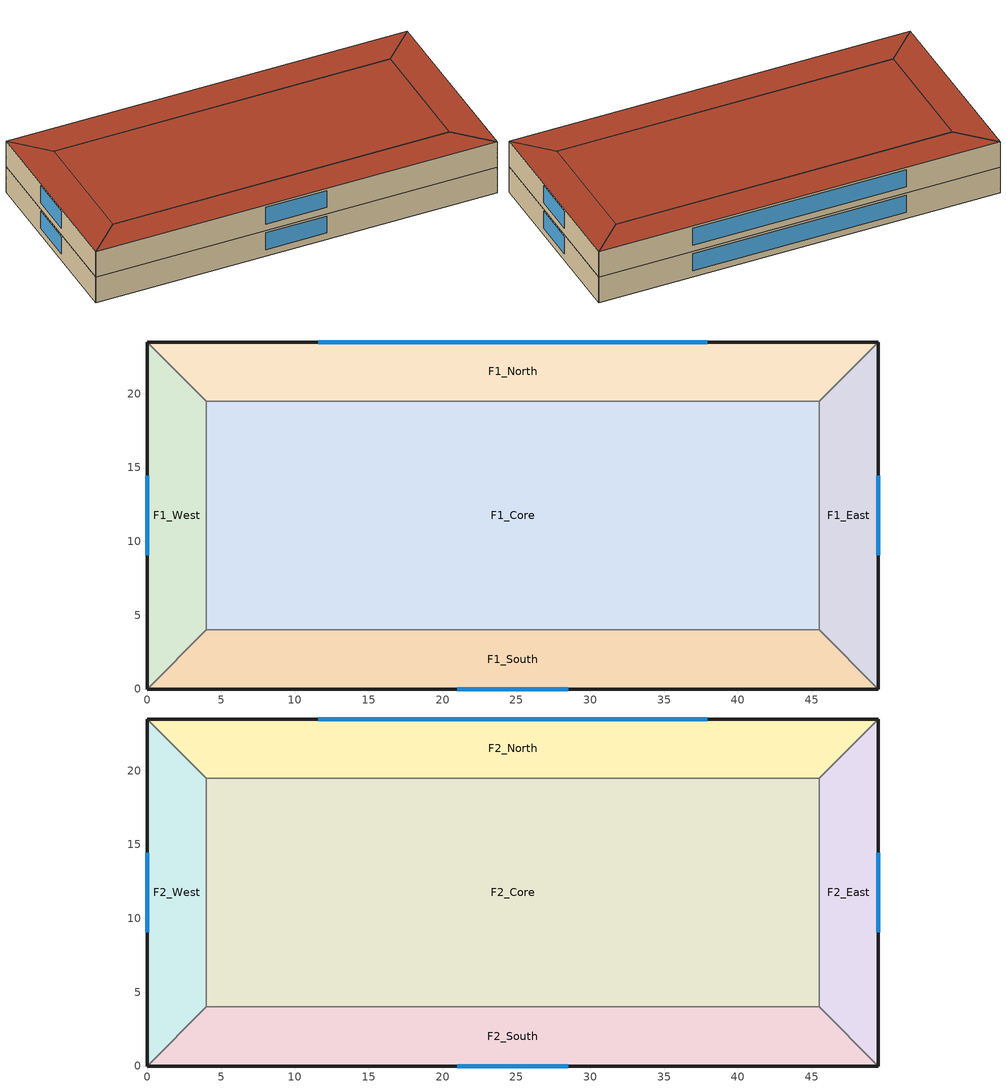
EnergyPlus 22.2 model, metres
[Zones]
F1_South
 floor ground (Slab_Cons): 4,4 45.5,4 49.5,0 0,0 z0
 wall outside (ExtWall_Cons): 0,0 49.5,0 z0:3.5
 wall to F1_East (Partition_Cons): 49.5,0 45.5,4 z0:3.5
 wall to F1_Core (Partition_Cons): 45.5,4 4,4 z0:3.5
 wall to F1_West (Partition_Cons): 4,4 0,0 z0:3.5
 window (Win_Cons): 20.98,0 28.52,0 z0.9:3.2
F1_East
 floor ground (Slab_Cons): 45.5,4 45.5,19.5 49.5,23.5 49.5,0 z0
 wall outside (ExtWall_Cons): 49.5,0 49.5,23.5 z0:3.5
 wall to F1_North (Partition_Cons): 49.5,23.5 45.5,19.5 z0:3.5
 wall to F1_Core (Partition_Cons): 45.5,19.5 45.5,4 z0:3.5
 window (Win_Cons): 49.5,9.07 49.5,14.43 z0.9:3.2
F1_North
 floor ground (Slab_Cons): 45.5,19.5 4,19.5 0,23.5 49.5,23.5 z0
 wall outside (ExtWall_Cons): 49.5,23.5 0,23.5 z0:3.5
 wall to F1_West (Partition_Cons): 0,23.5 4,19.5 z0:3.5
 wall to F1_Core (Partition_Cons): 4,19.5 45.5,19.5 z0:3.5
 window (Win_Cons): 37.93,23.5 11.57,23.5 z0.9:3.2
F1_West
 floor ground (Slab_Cons): 4,19.5 4,4 0,0 0,23.5 z0
 wall outside (ExtWall_Cons): 0,23.5 0,0 z0:3.5
 wall to F1_Core (Partition_Cons): 4,4 4,19.5 z0:3.5
 window (Win_Cons): 0,14.43 0,9.07 z0.9:3.2
F1_Core
 floor ground (Slab_Cons): 4,19.5 45.5,19.5 45.5,4 4,4 z0
F2_South
 floor to F1_South (IntFloor_Cons): 4,4 45.5,4 49.5,0 0,0 z3.5
 wall outside (ExtWall_Cons): 0,0 49.5,0 z3.5:7
 wall to F2_East (Partition_Cons): 49.5,0 45.5,4 z3.5:7
 wall to F2_Core (Partition_Cons): 45.5,4 4,4 z3.5:7
 wall to F2_West (Partition_Cons): 4,4 0,0 z3.5:7
 window (Win_Cons): 20.98,0 28.52,0 z4.4:6.7
 roof outside (Roof_Cons): 0,0 49.5,0 45.5,4 4,4 z7
F2_East
 floor to F1_East (IntFloor_Cons): 45.5,4 45.5,19.5 49.5,23.5 49.5,0 z3.5
 wall outside (ExtWall_Cons): 49.5,0 49.5,23.5 z3.5:7
 wall to F2_North (Partition_Cons): 49.5,23.5 45.5,19.5 z3.5:7
 wall to F2_Core (Partition_Cons): 45.5,19.5 45.5,4 z3.5:7
 window (Win_Cons): 49.5,9.07 49.5,14.43 z4.4:6.7
 roof outside (Roof_Cons): 49.5,0 49.5,23.5 45.5,19.5 45.5,4 z7
F2_North
 floor to F1_North (IntFloor_Cons): 45.5,19.5 4,19.5 0,23.5 49.5,23.5 z3.5
 wall outside (ExtWall_Cons): 49.5,23.5 0,23.5 z3.5:7
 wall to F2_West (Partition_Cons): 0,23.5 4,19.5 z3.5:7
 wall to F2_Core (Partition_Cons): 4,19.5 45.5,19.5 z3.5:7
 window (Win_Cons): 37.93,23.5 11.57,23.5 z4.4:6.7
 roof outside (Roof_Cons): 49.5,23.5 0,23.5 4,19.5 45.5,19.5 z7
F2_West
 floor to F1_West (IntFloor_Cons): 4,19.5 4,4 0,0 0,23.5 z3.5
 wall outside (ExtWall_Cons): 0,23.5 0,0 z3.5:7
 wall to F2_Core (Partition_Cons): 4,4 4,19.5 z3.5:7
 window (Win_Cons): 0,14.43 0,9.07 z4.4:6.7
 roof outside (Roof_Cons): 0,23.5 0,0 4,4 4,19.5 z7
F2_Core
 floor to F1_Core (IntFloor_Cons): 4,19.5 45.5,19.5 45.5,4 4,4 z3.5
 roof outside (Roof_Cons): 4,4 45.5,4 45.5,19.5 4,19.5 z7
[Building]
T3-dev-02: 0, Suburbs, 0.04, 0.4, FullExterior, 25, 6
[Material]
Stucco25: MediumRough, 0.0253, 0.6918, 1858, 837, 0.9, 0.7, 0.7
Gypsum13: MediumRough, 0.0127, 0.16, 784.9, 830, 0.9, 0.7, 0.7
Membrane10: MediumRough, 0.0095, 0.16, 1121.3, 1460, 0.9, 0.7, 0.7
MetalDeck: MediumRough, 0.0015, 45.006, 7680, 418.4, 0.9, 0.7, 0.7
Concrete100: MediumRough, 0.1016, 1.311, 2240, 836.8, 0.9, 0.7, 0.7
Carpet: MediumRough, 0.0127, 0.06, 288, 1380, 0.9, 0.7, 0.7
WallIns: MediumRough, 0.08121, 0.049, 265, 836.8, 0.9, 0.7, 0.7
RoofIns: MediumRough, 0.09928, 0.049, 265, 836.8, 0.9, 0.7, 0.7
[Construction]
ExtWall_Cons: Stucco25, WallIns, Gypsum13
Roof_Cons: Membrane10, RoofIns, MetalDeck
Slab_Cons; IntFloor_Cons: Concrete100, Carpet
Partition_Cons: Gypsum13, Gypsum13
Win_Cons: Glazing
[WindowMaterial:SimpleGlazingSystem]
Glazing: 2.4, 0.28, 0.34
[Zone]
F1_South; F1_East; F1_North; F1_West; F1_Core; F2_South; F2_East; F2_North; F2_West; F2_Core: 0, 0, 0, 0, 1, 1, autocalculate, autocalculate
[People]
F1_South_People: F1_South, OCC_SCH, Area/Person, , , 11.5, 0.3, autocalculate, ACTIVITY_SCH
F1_East_People: F1_East, OCC_SCH, Area/Person, , , 11.5, 0.3, autocalculate, ACTIVITY_SCH
F1_North_People: F1_North, OCC_SCH, Area/Person, , , 11.5, 0.3, autocalculate, ACTIVITY_SCH
F1_West_People: F1_West, OCC_SCH, Area/Person, , , 11.5, 0.3, autocalculate, ACTIVITY_SCH
F1_Core_People: F1_Core, OCC_SCH, Area/Person, , , 11.5, 0.3, autocalculate, ACTIVITY_SCH
F2_South_People: F2_South, OCC_SCH, Area/Person, , , 11.5, 0.3, autocalculate, ACTIVITY_SCH
F2_East_People: F2_East, OCC_SCH, Area/Person, , , 11.5, 0.3, autocalculate, ACTIVITY_SCH
F2_North_People: F2_North, OCC_SCH, Area/Person, , , 11.5, 0.3, autocalculate, ACTIVITY_SCH
F2_West_People: F2_West, OCC_SCH, Area/Person, , , 11.5, 0.3, autocalculate, ACTIVITY_SCH
F2_Core_People: F2_Core, OCC_SCH, Area/Person, , , 11.5, 0.3, autocalculate, ACTIVITY_SCH
[Lights]
F1_South_Lights: F1_South, LTG_SCH, Watts/Area, , 11.5, , 0, 0.7, 0.2, 1
F1_East_Lights: F1_East, LTG_SCH, Watts/Area, , 11.5, , 0, 0.7, 0.2, 1
F1_North_Lights: F1_North, LTG_SCH, Watts/Area, , 11.5, , 0, 0.7, 0.2, 1
F1_West_Lights: F1_West, LTG_SCH, Watts/Area, , 11.5, , 0, 0.7, 0.2, 1
F1_Core_Lights: F1_Core, LTG_SCH, Watts/Area, , 11.5, , 0, 0.7, 0.2, 1
F2_South_Lights: F2_South, LTG_SCH, Watts/Area, , 11.5, , 0, 0.7, 0.2, 1
F2_East_Lights: F2_East, LTG_SCH, Watts/Area, , 11.5, , 0, 0.7, 0.2, 1
F2_North_Lights: F2_North, LTG_SCH, Watts/Area, , 11.5, , 0, 0.7, 0.2, 1
F2_West_Lights: F2_West, LTG_SCH, Watts/Area, , 11.5, , 0, 0.7, 0.2, 1
F2_Core_Lights: F2_Core, LTG_SCH, Watts/Area, , 11.5, , 0, 0.7, 0.2, 1
[ElectricEquipment]
F1_South_Equip: F1_South, EQP_SCH, Watts/Area, , 5.6, , 0, 0.5, 0
F1_East_Equip: F1_East, EQP_SCH, Watts/Area, , 5.6, , 0, 0.5, 0
F1_North_Equip: F1_North, EQP_SCH, Watts/Area, , 5.6, , 0, 0.5, 0
F1_West_Equip: F1_West, EQP_SCH, Watts/Area, , 5.6, , 0, 0.5, 0
F1_Core_Equip: F1_Core, EQP_SCH, Watts/Area, , 5.6, , 0, 0.5, 0
F2_South_Equip: F2_South, EQP_SCH, Watts/Area, , 5.6, , 0, 0.5, 0
F2_East_Equip: F2_East, EQP_SCH, Watts/Area, , 5.6, , 0, 0.5, 0
F2_North_Equip: F2_North, EQP_SCH, Watts/Area, , 5.6, , 0, 0.5, 0
F2_West_Equip: F2_West, EQP_SCH, Watts/Area, , 5.6, , 0, 0.5, 0
F2_Core_Equip: F2_Core, EQP_SCH, Watts/Area, , 5.6, , 0, 0.5, 0
[ZoneInfiltration:DesignFlowRate]
F1_South_Infil: F1_South, ALWAYS_ON, AirChanges/Hour, , , , 0.25, 1, 0, 0, 0
F1_East_Infil: F1_East, ALWAYS_ON, AirChanges/Hour, , , , 0.25, 1, 0, 0, 0
F1_North_Infil: F1_North, ALWAYS_ON, AirChanges/Hour, , , , 0.25, 1, 0, 0, 0
F1_West_Infil: F1_West, ALWAYS_ON, AirChanges/Hour, , , , 0.25, 1, 0, 0, 0
F1_Core_Infil: F1_Core, ALWAYS_ON, AirChanges/Hour, , , , 0.25, 1, 0, 0, 0
F2_South_Infil: F2_South, ALWAYS_ON, AirChanges/Hour, , , , 0.25, 1, 0, 0, 0
F2_East_Infil: F2_East, ALWAYS_ON, AirChanges/Hour, , , , 0.25, 1, 0, 0, 0
F2_North_Infil: F2_North, ALWAYS_ON, AirChanges/Hour, , , , 0.25, 1, 0, 0, 0
F2_West_Infil: F2_West, ALWAYS_ON, AirChanges/Hour, , , , 0.25, 1, 0, 0, 0
F2_Core_Infil: F2_Core, ALWAYS_ON, AirChanges/Hour, , , , 0.25, 1, 0, 0, 0
[HVACTemplate:Thermostat]
Tstat: HTGSETP_SCH, , CLGSETP_SCH
[HVACTemplate:Zone:PTHP]
F1_South; F1_East; F1_North; F1_West; F1_Core; F2_South; F2_East; F2_North; F2_West; F2_Core: Tstat, autosize, autosize, , , , Flow/Person, 0.004, , , , , DrawThrough, 0.55, 225, 0.9, SingleSpeedDX, , autosize, autosize, 2.9, SingleSpeedDXHeatPump, , autosize, 3.3, -8, 5, , , , Electric, , autosize, 21
[Schedule:Compact]
ALWAYS_ON: Fraction, Through: 12/31, For: AllDays, Until: 24:00, 1
OCC_SCH: Fraction, Through: 12/31, For: AllDays, Until: 09:00, 0, Until: 21:00, 1, Until: 24:00, 0
LTG_SCH: Fraction, Through: 12/31, For: AllDays, Until: 09:00, 0.1, Until: 21:00, 0.8, Until: 24:00, 0.1
EQP_SCH: Fraction, Through: 12/31, For: AllDays, Until: 09:00, 0.45, Until: 21:00, 1, Until: 24:00, 0.45
HTGSETP_SCH: Temperature, Through: 12/31, For: AllDays, Until: 09:00, 15, Until: 21:00, 20, Until: 24:00, 15
CLGSETP_SCH: Temperature, Through: 12/31, For: AllDays, Until: 09:00, 28, Until: 21:00, 24, Until: 24:00, 28
ACTIVITY_SCH: Any, Through: 12/31, For: AllDays, Until: 24:00, 110
